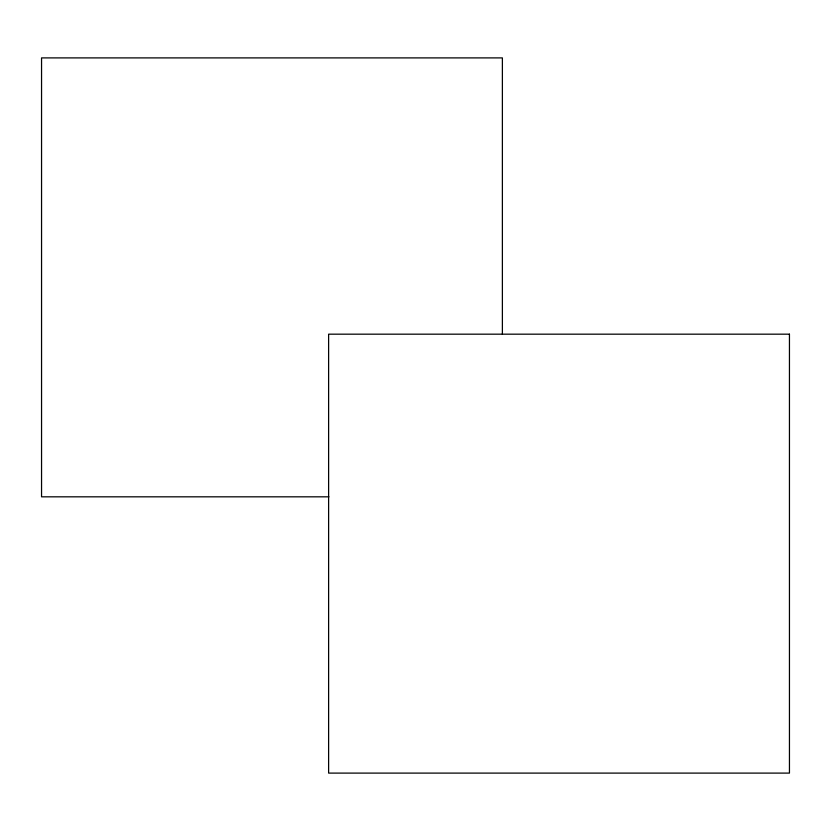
<?xml version="1.0" encoding="UTF-8"?>
<svg xmlns="http://www.w3.org/2000/svg" width="831" height="831" viewBox="0 0 831 831"><rect width="100%" height="100%" fill="white"/><g stroke="black" fill="none" stroke-linecap="round" stroke-linejoin="round"><path stroke-width="1.25" d="M328.92 496.824L41.55 496.824L41.55 57.9L502.381 57.9L502.381 334.166M789.45 334.176L328.619 334.176L328.619 773.1L789.45 773.1L789.45 334.176"/></g></svg>
